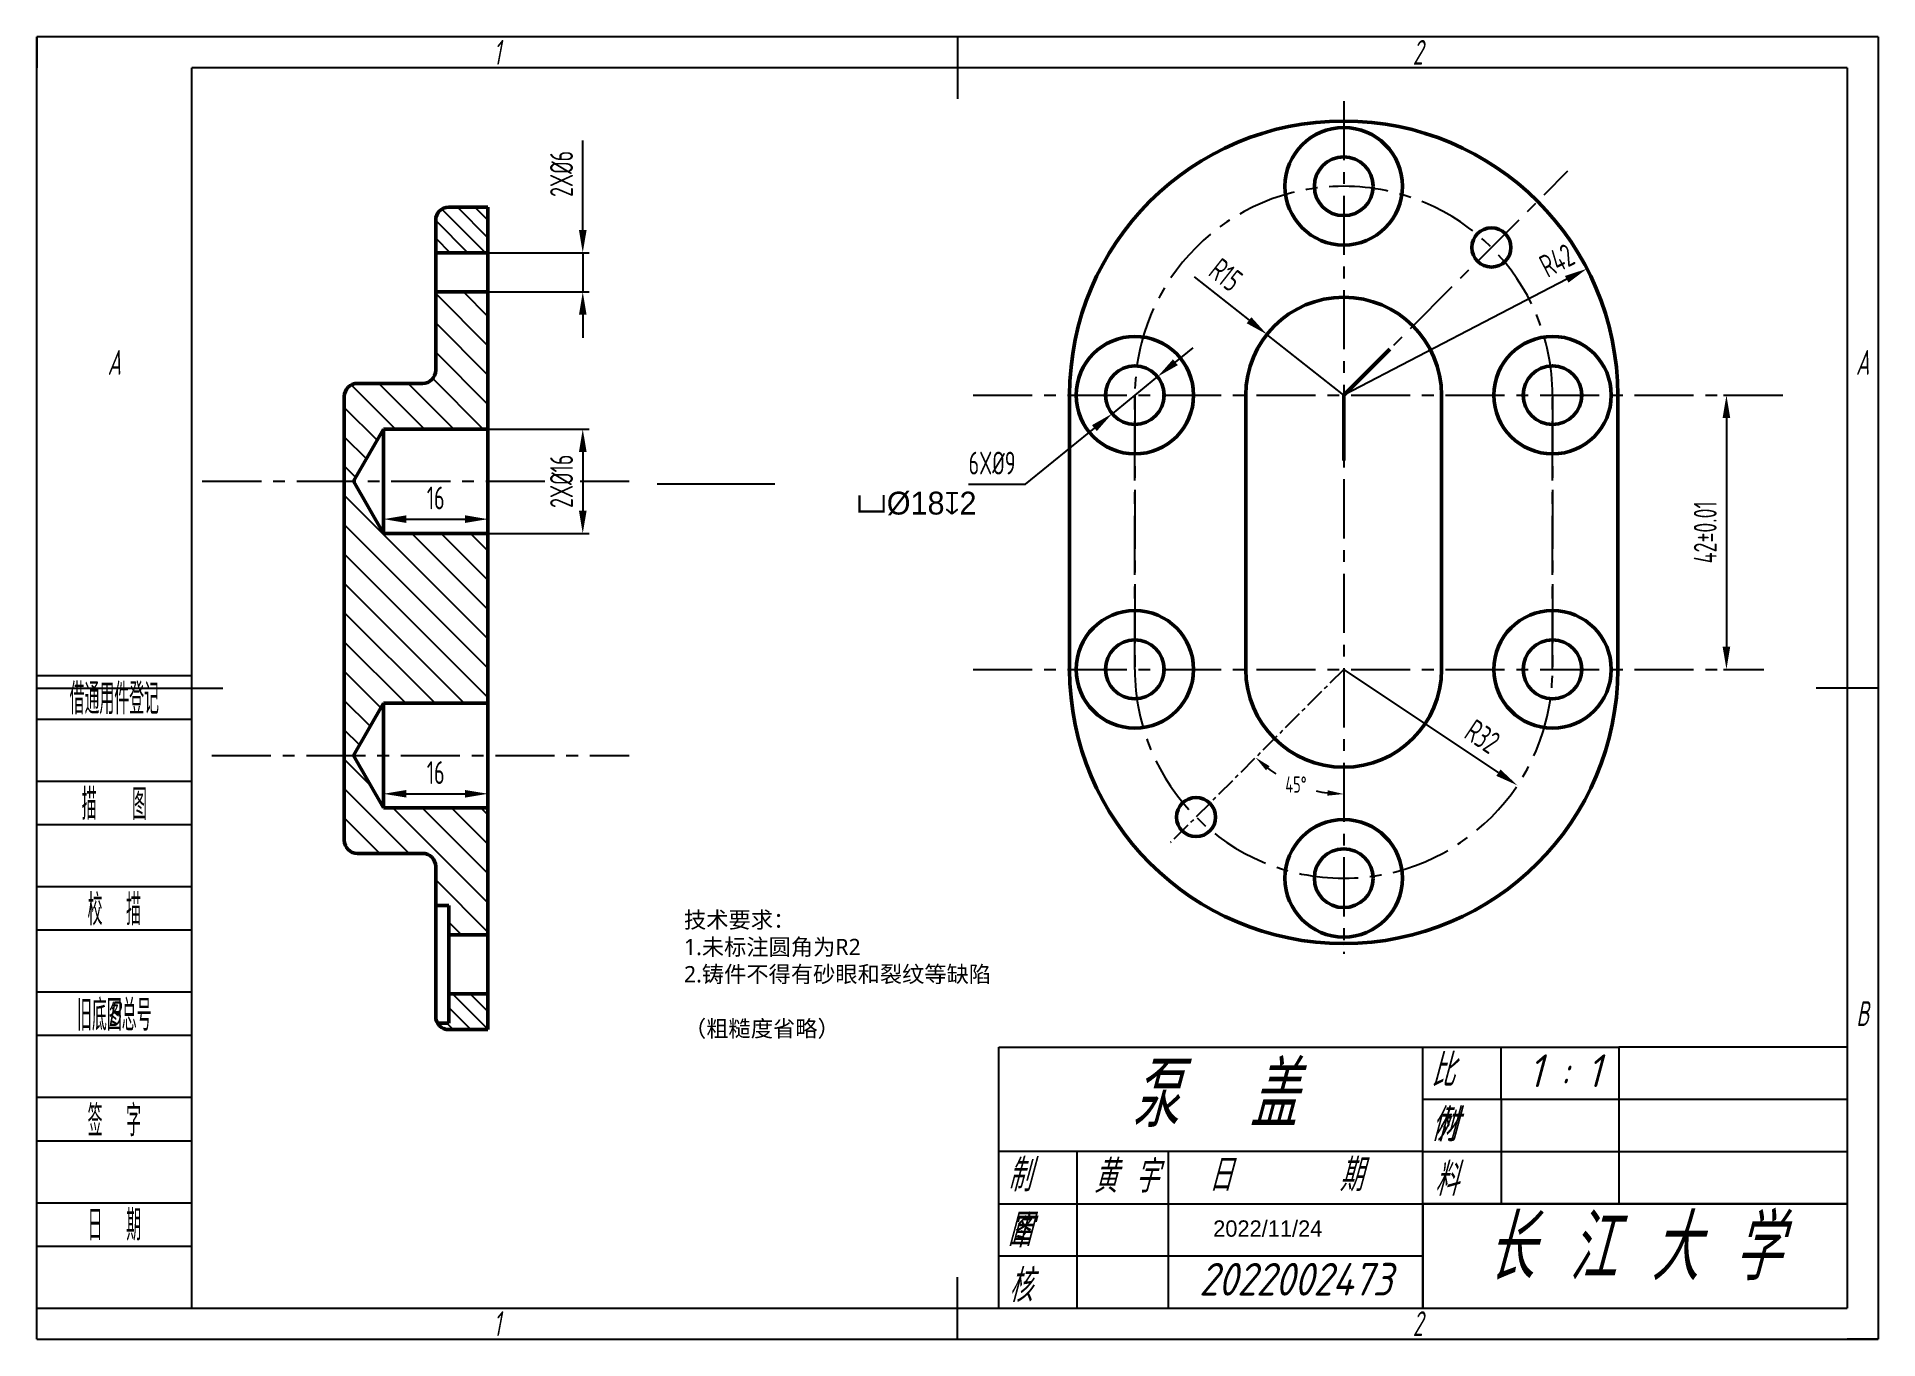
# Model space of a CAD drawing. Header units: millimetres. Extents: x 207 to 489, y 137 to 337.
import ezdxf
from ezdxf.enums import TextEntityAlignment as Align

# ---------------------------------------------------------------- set-up
doc = ezdxf.new("R2010")
doc.units = ezdxf.units.MM
doc.header["$LTSCALE"] = 0.95
doc.linetypes.add('CENTER', pattern=[50.8, 31.75, -6.35, 6.35, -6.35])
for name, color, linetype in [('1轮廓实线层', 7, 'Continuous'), ('2细线层', 255, 'Continuous'), ('5剖面线层', 7, 'Continuous'), ('6文字层', 7, 'Continuous'), ('7标注层', 7, 'Continuous'), ('图框层', 7, 'Continuous')]:
    doc.layers.add(name, color=color, linetype=linetype)
for name, color, linetype, lineweight in [('实线', 7, 'Continuous', 50), ('总外框线', 7, 'Continuous', 30), ('点划线', 5, 'CENTER', 25), ('粗实线', 7, 'Continuous', 50), ('细实线', 7, 'Continuous', 25)]:
    doc.layers.add(name, color=color, linetype=linetype, lineweight=lineweight)
doc.styles.add('gdt', font='gdt.shx', dxfattribs={"bigfont": 'gbcbig.shx'})
doc.styles.add('PC_TEXTSTYLE', font='ISOCP.SHX', dxfattribs={"width": 0.707, "bigfont": 'GBCBIG.SHX'})
doc.styles.get("Standard").update_dxf_attribs({"font": 'gbeitc.shx', "bigfont": 'gbcbig.shx'})
doc.dimstyles.new('GB_ANGULAR', dxfattribs={"dimtxt": 3.5, "dimasz": 3.5, "dimexe": 1, "dimexo": 0, "dimgap": 1.5, "dimtad": 1, "dimtih": 1, "dimtoh": 1, "dimdsep": 46, "dimtxsty": 'PC_TEXTSTYLE', "dimcen": 0, "dimclrd": 256, "dimclrt": 3, "dimadec": 0, "dimazin": 2, "dimtp": 0.1, "dimtm": 0.1, "dimtfac": 0.71, "dimtdec": 3, "dimtmove": 0, "dimatfit": 3, "dimfxl": 1, "dimtfill": 1, "dimarcsym": 0})
doc.dimstyles.new('GB_LINEAR', dxfattribs={"dimtxt": 3.5, "dimasz": 3.5, "dimexe": 1, "dimexo": 0, "dimgap": 1.5, "dimtad": 1, "dimdsep": 46, "dimtxsty": 'PC_TEXTSTYLE', "dimcen": 0, "dimclrd": 256, "dimclrt": 3, "dimadec": 0, "dimazin": 2, "dimtp": 0.1, "dimtm": 0.1, "dimtfac": 0.71, "dimtdec": 3, "dimtmove": 0, "dimatfit": 3, "dimfxl": 1, "dimtfill": 1, "dimarcsym": 0})
doc.dimstyles.new('GB_RADIAL', dxfattribs={"dimtxt": 3.5, "dimasz": 3.5, "dimexe": 1, "dimexo": 0, "dimgap": 1.5, "dimtad": 1, "dimjust": 4, "dimdsep": 46, "dimtxsty": 'PC_TEXTSTYLE', "dimcen": 0, "dimclrd": 256, "dimclrt": 3, "dimadec": 0, "dimazin": 2, "dimtp": 0.1, "dimtm": 0.1, "dimtfac": 0.71, "dimtdec": 3, "dimtmove": 0, "dimatfit": 2, "dimfxl": 1, "dimtfill": 1, "dimarcsym": 0})

# ---------------------------------------------------------------- blocks, each defined once
blk = doc.blocks.new('*D3')
at = {"layer": '7标注层', "lineweight": -2}
blk.add_line((441.57, 299.69), (407.4, 281.94), dxfattribs=at)
at = {"layer": 'Defpoints', "color": 0}
blk.add_point((407.4, 281.94), dxfattribs=at)
at = {"layer": '7标注层', "insert": (440.07, 302.58), "char_height": 3.5, "attachment_point": 5, "rotation": 27.458, "style": 'PC_TEXTSTYLE', "bg_fill": 3, "box_fill_scale": 1.1, "bg_fill_color": 257, "bg_fill_transparency": 0}
blk.add_mtext('R42', dxfattribs=at)
at = {"layer": '7标注层'}
blk.add_solid([(441.84, 299.18), (441.3, 300.21), (444.67, 301.31)], dxfattribs=at)
at = {"layer": 'Defpoints', "color": 0}
blk.add_point((444.67, 301.31), dxfattribs=at)
blk = doc.blocks.new('*D4')
at = {"layer": '7标注层', "lineweight": -2}
for p, q in [((384.5, 300.06), (392.89, 293.42)), ((407.4, 281.94), (395.64, 291.25))]:
    blk.add_line(p, q, dxfattribs=at)
at = {"layer": '7标注层'}
blk.add_solid([(392.53, 292.96), (393.26, 293.88), (395.64, 291.25)], dxfattribs=at)
at = {"layer": 'Defpoints', "color": 0}
for p in [(395.64, 291.25), (407.4, 281.94)]:
    blk.add_point(p, dxfattribs=at)
at = {"layer": '7标注层', "insert": (389.34, 300.37), "char_height": 3.5, "attachment_point": 5, "rotation": 321.6521, "style": 'PC_TEXTSTYLE', "bg_fill": 3, "box_fill_scale": 1.1, "bg_fill_color": 257, "bg_fill_transparency": 0}
blk.add_mtext('R15', dxfattribs=at)
blk = doc.blocks.new('*D5')
at = {"layer": '7标注层', "lineweight": -2}
blk.add_line((431.11, 224.12), (407.4, 239.94), dxfattribs=at)
at = {"layer": '7标注层'}
blk.add_solid([(430.78, 223.63), (431.43, 224.6), (434.02, 222.17)], dxfattribs=at)
at = {"layer": 'Defpoints', "color": 0}
for p in [(407.4, 239.94), (434.02, 222.17)]:
    blk.add_point(p, dxfattribs=at)
at = {"layer": '7标注层', "insert": (428.66, 229.66), "char_height": 3.5, "attachment_point": 5, "rotation": 326.2723, "style": 'PC_TEXTSTYLE', "bg_fill": 3, "box_fill_scale": 1.1, "bg_fill_color": 257, "bg_fill_transparency": 0}
blk.add_mtext('R32', dxfattribs=at)
blk = doc.blocks.new('*D6')
at = {"layer": '7标注层', "lineweight": -2}
for start, end in [(232.5053, 237.0086), (257.2408, 262.4947)]:
    blk.add_arc((407.4, 239.94), 19.1, start, end, dxfattribs=at)
at = {"layer": '7标注层'}
for points in [[(396.05, 225.1), (395.5, 224.47), (393.9, 226.44)], [(404.88, 220.59), (404.94, 221.42), (407.4, 220.84)]]:
    blk.add_solid(points, dxfattribs=at)
at = {"layer": 'Defpoints', "color": 0}
for p in [(407.4, 326.97), (407.4, 239.94), (380.86, 213.4), (407.4, 196.35)]:
    blk.add_point(p, dxfattribs=at)
at = {"layer": '7标注层', "insert": (400.09, 222.3), "char_height": 2.5, "attachment_point": 5, "style": 'PC_TEXTSTYLE', "bg_fill": 3, "box_fill_scale": 1.1, "bg_fill_color": 257, "bg_fill_transparency": 0}
blk.add_mtext('45%%d', dxfattribs=at)
at = {"layer": 'Defpoints', "color": 0}
blk.add_point((397.85, 223.4), dxfattribs=at)
blk = doc.blocks.new('*D7')
at = {"layer": '7标注层', "lineweight": -2}
for p, q in [((381.61, 286.99), (384.32, 289.2)), ((378.89, 284.78), (371.91, 279.1)), ((358.62, 268.29), (369.2, 276.89)), ((349.93, 268.29), (358.62, 268.29))]:
    blk.add_line(p, q, dxfattribs=at)
at = {"layer": '7标注层'}
for points in [[(381.24, 287.44), (381.98, 286.54), (378.89, 284.78)], [(369.57, 276.44), (368.83, 277.35), (371.91, 279.1)]]:
    blk.add_solid(points, dxfattribs=at)
at = {"layer": 'Defpoints', "color": 0}
for p in [(378.89, 284.78), (371.91, 279.1)]:
    blk.add_point(p, dxfattribs=at)
at = {"layer": '7标注层', "insert": (353.52, 271.54), "char_height": 3.5, "attachment_point": 5, "style": 'PC_TEXTSTYLE', "bg_fill": 3, "box_fill_scale": 1.1, "bg_fill_color": 257, "bg_fill_transparency": 0}
blk.add_mtext('6X%%c9', dxfattribs=at)
blk = doc.blocks.new('*D8')
at = {"layer": '7标注层', "lineweight": -2}
for p, q in [((290.8, 307.25), (290.8, 320.93)), ((290.8, 303.75), (290.8, 297.75)), ((290.8, 294.25), (290.8, 290.75))]:
    blk.add_line(p, q, dxfattribs=at)
at = {"layer": '7标注层', "color": 0, "lineweight": -2}
for p, q in [((274.33, 303.75), (291.8, 303.75)), ((274.33, 297.75), (291.8, 297.75))]:
    blk.add_line(p, q, dxfattribs=at)
at = {"layer": '7标注层'}
for points in [[(290.22, 307.25), (291.39, 307.25), (290.8, 303.75)], [(291.39, 294.25), (290.22, 294.25), (290.8, 297.75)]]:
    blk.add_solid(points, dxfattribs=at)
at = {"layer": 'Defpoints', "color": 0}
for p in [(274.33, 303.75), (274.33, 297.75), (290.8, 297.75)]:
    blk.add_point(p, dxfattribs=at)
at = {"layer": '7标注层', "insert": (287.55, 315.84), "char_height": 3.5, "attachment_point": 5, "rotation": 90, "style": 'PC_TEXTSTYLE', "bg_fill": 3, "box_fill_scale": 1.1, "bg_fill_color": 257, "bg_fill_transparency": 0}
blk.add_mtext('2X%%C6', dxfattribs=at)
blk = doc.blocks.new('*D9')
at = {"layer": '7标注层', "color": 0, "lineweight": -2}
for p, q in [((260.27, 263.66), (260.27, 261.95)), ((276.27, 263.66), (276.27, 261.95))]:
    blk.add_line(p, q, dxfattribs=at)
at = {"layer": '7标注层', "lineweight": -2}
blk.add_line((263.77, 262.95), (272.77, 262.95), dxfattribs=at)
at = {"layer": '7标注层'}
for points in [[(263.77, 263.54), (263.77, 262.37), (260.27, 262.95)], [(272.77, 262.37), (272.77, 263.54), (276.27, 262.95)]]:
    blk.add_solid(points, dxfattribs=at)
at = {"layer": 'Defpoints', "color": 0}
for p in [(260.27, 263.66), (276.27, 263.66), (276.27, 262.95)]:
    blk.add_point(p, dxfattribs=at)
at = {"layer": '7标注层', "insert": (268.27, 266.2), "char_height": 3.5, "attachment_point": 5, "style": 'PC_TEXTSTYLE', "bg_fill": 3, "box_fill_scale": 1.1, "bg_fill_color": 257, "bg_fill_transparency": 0}
blk.add_mtext('16', dxfattribs=at)
blk = doc.blocks.new('*D10')
at = {"layer": '7标注层', "color": 0, "lineweight": -2}
for p, q in [((260.27, 231.84), (260.27, 219.88)), ((276.27, 231.84), (276.27, 219.88))]:
    blk.add_line(p, q, dxfattribs=at)
at = {"layer": '7标注层', "lineweight": -2}
blk.add_line((263.77, 220.88), (272.77, 220.88), dxfattribs=at)
at = {"layer": '7标注层'}
for points in [[(263.77, 221.46), (263.77, 220.3), (260.27, 220.88)], [(272.77, 220.3), (272.77, 221.46), (276.27, 220.88)]]:
    blk.add_solid(points, dxfattribs=at)
at = {"layer": 'Defpoints', "color": 0}
for p in [(260.27, 231.84), (276.27, 231.84), (276.27, 220.88)]:
    blk.add_point(p, dxfattribs=at)
at = {"layer": '7标注层', "insert": (268.27, 224.13), "char_height": 3.5, "attachment_point": 5, "style": 'PC_TEXTSTYLE', "bg_fill": 3, "box_fill_scale": 1.1, "bg_fill_color": 257, "bg_fill_transparency": 0}
blk.add_mtext('16', dxfattribs=at)
blk = doc.blocks.new('*D11')
at = {"layer": '7标注层', "color": 0, "lineweight": -2}
for p, q in [((276.27, 276.75), (291.8, 276.75)), ((276.27, 260.75), (291.8, 260.75))]:
    blk.add_line(p, q, dxfattribs=at)
at = {"layer": '7标注层', "lineweight": -2}
blk.add_line((290.8, 273.25), (290.8, 264.25), dxfattribs=at)
at = {"layer": '7标注层'}
for points in [[(291.39, 273.25), (290.22, 273.25), (290.8, 276.75)], [(290.22, 264.25), (291.39, 264.25), (290.8, 260.75)]]:
    blk.add_solid(points, dxfattribs=at)
at = {"layer": 'Defpoints', "color": 0}
for p in [(276.27, 276.75), (276.27, 260.75), (290.8, 260.75)]:
    blk.add_point(p, dxfattribs=at)
at = {"layer": '7标注层', "insert": (287.55, 268.75), "char_height": 3.5, "attachment_point": 5, "rotation": 90, "style": 'PC_TEXTSTYLE', "bg_fill": 3, "box_fill_scale": 1.1, "bg_fill_color": 257, "bg_fill_transparency": 0}
blk.add_mtext('2X%%C16', dxfattribs=at)
blk = doc.blocks.new('*D16')
at = {"layer": '7标注层', "color": 0, "lineweight": -2}
for p, q in [((465.62, 281.94), (467.05, 281.94)), ((465.62, 239.94), (467.05, 239.94))]:
    blk.add_line(p, q, dxfattribs=at)
at = {"layer": '7标注层', "lineweight": -2}
blk.add_line((466.05, 278.44), (466.05, 243.44), dxfattribs=at)
at = {"layer": '7标注层'}
for points in [[(466.63, 278.44), (465.46, 278.44), (466.05, 281.94)], [(465.46, 243.44), (466.63, 243.44), (466.05, 239.94)]]:
    blk.add_solid(points, dxfattribs=at)
at = {"layer": 'Defpoints', "color": 0}
for p in [(465.62, 281.94), (465.62, 239.94), (466.05, 239.94)]:
    blk.add_point(p, dxfattribs=at)
at = {"layer": '7标注层', "insert": (462.8, 260.94), "char_height": 3.5, "attachment_point": 5, "rotation": 90, "style": 'PC_TEXTSTYLE', "bg_fill": 3, "box_fill_scale": 1.1, "bg_fill_color": 257, "bg_fill_transparency": 0}
blk.add_mtext('42±0.01', dxfattribs=at)
blk = doc.blocks.new('ZwmFrameMain_A4^_^分区图框^_^landscape')
at = {"layer": '1轮廓实线层'}
for p, q in [((123.5, 205), (123.5, 195)), ((0, 0), (0, 200)), ((267, 200), (0, 200)), ((267, 200), (267, 0)), ((-25, 100), (5, 100)), ((272, 100), (262, 100)), ((123.5, -5), (123.5, 5)), ((0, 0), (267, 0))]:
    blk.add_line(p, q, dxfattribs=at)
at = {"layer": '2细线层'}
for p, q in [((-25, -5), (-25, 205)), ((272, 205), (-25, 205)), ((-25, 205), (-25, 200)), ((123.5, 205), (123.5, 200)), ((272, 205), (272, -5)), ((-25, 100), (0, 100)), ((272, 100), (267, 100)), ((-25, -5), (-25, 0)), ((123.5, -5), (123.5, 0)), ((-25, -5), (272, -5)), ((-25, -5), (0, -5)), ((272, -5), (267, -5))]:
    blk.add_line(p, q, dxfattribs=at)
at = {"layer": '6文字层', "width": 0.707}
for s, p in [('1', (49.25, 202.5)), ('2', (197.75, 202.5)), ('A', (-12.5, 152.5)), ('A', (269.5, 152.5)), ('B', (-12.5, 47.5)), ('B', (269.5, 47.5)), ('1', (49.25, -2.5)), ('2', (197.75, -2.5))]:
    blk.add_text(s, height=4, dxfattribs=at).set_placement(p, align=Align.MIDDLE)
blk = doc.blocks.new('ZwmFrameMain_附加栏')
at = {"layer": '2细线层'}
for p, q in [((-25, 102), (0, 102)), ((-25, 95), (0, 95)), ((-25, 85), (0, 85)), ((-25, 78), (0, 78)), ((-25, 68), (0, 68)), ((-25, 61), (0, 61)), ((-25, 51), (0, 51)), ((-25, 44), (0, 44)), ((-25, 34), (0, 34)), ((-25, 27), (0, 27)), ((-25, 17), (0, 17)), ((-25, 10), (0, 10)), ((-25, 0), (0, 0))]:
    blk.add_line(p, q, dxfattribs=at)
at = {"layer": '6文字层', "color": 3, "style": 'PC_TEXTSTYLE'}
for s, width, p in [('借通用件登记', 0.667, (-12.5, 98.5)), ('描   图', 0.6667, (-12.5, 81.5)), ('校  描', 0.667, (-12.5, 64.5)), ('旧底图总号', 0.667, (-12.5, 47.5)), ('签  字', 0.667, (-12.5, 30.5)), ('日  期', 0.667, (-12.49, 13.6))]:
    blk.add_text(s, height=5, dxfattribs=dict(at, width=width)).set_placement(p, align=Align.MIDDLE)
at = {"layer": '6文字层', "style": 'PC_TEXTSTYLE'}
for tag, width, p, p2 in [('借通用件登记', 0.671328, (-23.44, 86.36), (-1.25, 86.36)), ('描图', 2.120922, (-23.44, 69.36), (-1.25, 69.36)), ('校图', 2.149976, (-23.75, 52.06), (-1.25, 52.06)), ('旧底图总号', 0.761452, (-22.84, 35.67), (-1.86, 35.67)), ('签字', 2.026939, (-23.14, 18.37), (-1.56, 18.37)), ('日期', 1.89999, (-22.84, 1.37), (-2.17, 1.37))]:
    blk.add_attdef(tag, text='', height=5, dxfattribs=dict(at, width=width)).set_placement(p, p2, align=Align.FIT)

msp = doc.modelspace()

# ---------------------------------------------------------------- hatches: boundary and pattern name
at = {"layer": '5剖面线层'}
h = msp.add_hatch(dxfattribs=at)
h.set_pattern_fill('ANSI31', scale=0.6, angle=90)
h.set_pattern_definition([(135, (268.266, 184.75), (-1.347038, -1.347038), [])])
h.paths.add_polyline_path([(268.266, 303.75), (276.266, 303.75), (276.266, 310.75), (270.266, 310.75, 0.4142136), (268.266, 308.75)])
h.paths.add_polyline_path([(268.534, 185.75, 0.2679492), (270.266, 184.75), (276.266, 184.75), (276.266, 190.25), (270.266, 190.25), (270.266, 185.75)])
h = msp.add_hatch(dxfattribs=at)
h.set_pattern_fill('ANSI31', angle=90)
h.set_pattern_definition([(135, (254.266, 199.25), (-2.24506, -2.24506), [])])
h.paths.add_polyline_path([(254.266, 268.75), (255.647, 268.75), (260.266, 260.75), (276.266, 260.75), (276.266, 234.75), (260.266, 234.75), (255.647, 226.75), (254.266, 226.75), (254.266, 247.75)])
h.paths.add_polyline_path([(254.266, 268.75), (254.266, 281.75, -0.4142136), (256.266, 283.75), (266.266, 283.75, 0.4142136), (268.266, 285.75), (268.266, 297.75), (276.266, 297.75), (276.266, 276.75), (260.266, 276.75), (255.647, 268.75)])
h.paths.add_polyline_path([(254.266, 226.75), (255.647, 226.75), (260.266, 218.75), (276.266, 218.75), (276.266, 199.25), (270.266, 199.25), (270.266, 203.75), (268.266, 203.75), (268.266, 209.75, 0.4142136), (266.266, 211.75), (256.266, 211.75, -0.4142136), (254.266, 213.75)])

# ---------------------------------------------------------------- linework, layer by layer
at = {"layer": '1轮廓实线层', "color": 7}
msp.add_line((354.548, 142.085), (354.548, 174.085), dxfattribs=at)
at = {"layer": '7标注层', "color": 7}
msp.add_line((320.219, 268.287), (302.186, 268.287), dxfattribs=at)
at = {"layer": '实线', "color": 7, "lineweight": -3}
for p, q in [((419.548, 174.085), (419.548, 182.085)), ((431.548, 174.085), (431.548, 182.085)), ((449.548, 182.085), (449.548, 174.085)), ((449.548, 174.085), (484.548, 174.085)), ((419.548, 166.085), (354.548, 166.085)), ((366.548, 158.085), (366.548, 166.085)), ((380.548, 158.085), (380.548, 166.085)), ((449.548, 166.085), (484.548, 166.085))]:
    msp.add_line(p, q, dxfattribs=at)
at = {"layer": '总外框线', "color": 7, "lineweight": -3}
for p, q in [((354.548, 174.085), (354.548, 182.085)), ((354.548, 182.085), (419.548, 182.085)), ((419.548, 182.085), (431.548, 182.085)), ((431.548, 182.085), (449.548, 182.085)), ((484.548, 182.085), (449.548, 182.085))]:
    msp.add_line(p, q, dxfattribs=at)
at = {"layer": '点划线', "color": 7, "ltscale": 0.3}
for p, q in [((407.403, 326.971), (407.403, 196.349)), ((350.62, 281.941), (474.708, 281.941)), ((375.403, 281.941), (375.403, 239.941)), ((375.403, 239.941), (375.403, 281.941)), ((439.403, 281.941), (439.403, 239.941)), ((439.403, 239.941), (439.403, 281.941)), ((232.507, 268.75), (297.912, 268.75)), ((350.62, 239.941), (471.77, 239.941)), ((233.976, 226.75), (297.912, 226.75))]:
    msp.add_line(p, q, dxfattribs=at)
for centre, start, end in [((407.403, 281.941), 0, 180), ((407.403, 239.941), 180, 0)]:
    msp.add_arc(centre, 32, start, end, dxfattribs=at)
at = {"layer": '粗实线', "color": 7}
for p, q in [((276.266, 310.75), (270.266, 310.75)), ((276.266, 310.75), (276.266, 184.75)), ((276.266, 184.75), (276.266, 310.75)), ((268.266, 308.75), (268.266, 285.75)), ((276.266, 305.25), (276.266, 296.25)), ((268.266, 297.75), (268.266, 303.75)), ((276.266, 303.75), (268.266, 303.75)), ((276.266, 297.75), (276.266, 303.75)), ((268.266, 297.75), (276.266, 297.75)), ((266.266, 283.75), (256.266, 283.75)), ((254.266, 281.75), (254.266, 247.75)), ((365.403, 281.941), (365.403, 260.941)), ((392.403, 281.941), (392.403, 260.941)), ((422.403, 281.941), (422.403, 260.941)), ((449.403, 281.941), (449.403, 260.941)), ((255.647, 268.75), (260.266, 276.75)), ((276.266, 276.75), (260.266, 276.75)), ((260.266, 276.75), (260.266, 260.75)), ((276.266, 260.75), (276.266, 276.75)), ((260.266, 260.75), (255.647, 268.75)), ((260.266, 260.75), (276.266, 260.75)), ((365.403, 239.941), (365.403, 260.941)), ((392.403, 260.941), (392.403, 260.941)), ((392.403, 239.941), (392.403, 260.941)), ((422.403, 239.941), (422.403, 260.941)), ((449.403, 239.941), (449.403, 260.941)), ((254.266, 213.75), (254.266, 247.75)), ((260.266, 234.75), (255.647, 226.75)), ((260.266, 218.75), (260.266, 234.75)), ((260.266, 234.75), (276.266, 234.75)), ((255.647, 226.75), (260.266, 218.75)), ((276.266, 218.75), (260.266, 218.75)), ((266.266, 211.75), (256.266, 211.75)), ((268.266, 186.75), (268.266, 209.75)), ((270.266, 203.75), (268.266, 203.75)), ((270.266, 185.75), (270.266, 203.75)), ((276.266, 199.25), (270.266, 199.25)), ((276.266, 190.25), (276.266, 199.25)), ((276.266, 190.25), (270.266, 190.25)), ((270.266, 185.75), (268.534, 185.75)), ((276.266, 184.75), (270.266, 184.75))]:
    msp.add_line(p, q, dxfattribs=at)
for centre, radius in [((407.403, 313.941), 9), ((407.403, 313.941), 4.5), ((430.031, 304.568), 3), ((375.403, 281.941), 9), ((439.403, 281.941), 9), ((375.403, 281.941), 4.5), ((439.403, 281.941), 4.5), ((375.403, 239.941), 9), ((439.403, 239.941), 9), ((375.403, 239.941), 4.5), ((439.403, 239.941), 4.5), ((384.776, 217.313), 3), ((407.403, 207.941), 9), ((407.403, 207.941), 4.5)]:
    msp.add_circle(centre, radius, dxfattribs=at)
for centre, radius, start, end in [((407.403, 281.941), 42, 0, 180), ((407.403, 281.941), 42, 0, 180), ((270.266, 308.75), 2, 90, 180), ((407.403, 281.941), 15, 0, 180), ((266.266, 285.75), 2, 270, 0), ((256.266, 281.75), 2, 90, 180), ((407.403, 239.941), 42, 180, 0), ((407.403, 239.941), 15, 180, 0), ((256.266, 213.75), 2, 180, 270), ((266.266, 209.75), 2, 0, 90), ((270.266, 186.75), 2, 180, 270)]:
    msp.add_arc(centre, radius, start, end, dxfattribs=at)
at = {"layer": '细实线', "color": 7}
for p, q in [((419.548, 166.085), (419.548, 174.085)), ((419.548, 174.085), (431.548, 174.085)), ((431.548, 174.085), (449.548, 174.085)), ((431.548, 174.085), (431.548, 166.085)), ((449.548, 174.085), (449.548, 158.085)), ((419.548, 142.085), (419.548, 166.085)), ((419.548, 166.085), (431.548, 166.085)), ((431.548, 166.085), (449.548, 166.085)), ((431.548, 166.085), (431.548, 158.085)), ((354.548, 150.085), (354.548, 158.085)), ((354.548, 158.085), (484.548, 158.085)), ((366.548, 150.085), (366.548, 158.085)), ((380.548, 150.085), (380.548, 158.085)), ((484.548, 158.085), (419.548, 158.085)), ((419.548, 158.085), (419.548, 142.085)), ((354.548, 142.085), (354.548, 150.085)), ((354.548, 150.085), (366.548, 150.085)), ((366.548, 142.085), (366.548, 150.085)), ((366.548, 150.085), (380.548, 150.085)), ((380.548, 142.085), (380.548, 150.085)), ((380.548, 150.085), (419.548, 150.085))]:
    msp.add_line(p, q, dxfattribs=at)

# ---------------------------------------------------------------- block references
at = {"layer": '图框层', "color": 7, "xscale": 0.95, "yscale": 0.95, "zscale": 0.95}
msp.add_blockref('ZwmFrameMain_附加栏', (230.898, 142.085), dxfattribs=at)

# ---------------------------------------------------------------- texts
at = {"layer": '6文字层', "color": 7, "char_height": 2.5, "attachment_point": 1, "style": 'gdt'}
for s, width, insert in [('{\\fMicrosoft YaHei UI|b0|i0|c134|p34;技术要求：\\P1.未标注圆角为R2\\P2.铸件不得有砂眼和裂纹等缺陷\\P\\P（粗糙度省略）}', 90.79249, (306.311, 202.827)), ('\\A1;2022/11/24', 39, (387.399, 155.531))]:
    msp.add_mtext_dynamic_manual_height_columns(s, width=width, gutter_width=12.5, heights=[0], dxfattribs=dict(at, insert=insert))
at = {"layer": '实线', "color": 7, "lineweight": -3, "char_height": 5, "attachment_point": 1}
for s, width, insert in [('1 : 1', 13.21302, (435.727, 180.959)), ('黄 宇', 10, (369.053, 164.769))]:
    msp.add_mtext_dynamic_manual_height_columns(s, width=width, gutter_width=12.5, heights=[0], dxfattribs=dict(at, insert=insert))
at = {"layer": '细实线', "color": 7, "attachment_point": 1}
for s, width, heights, insert, char_height in [('泵  盖', 45.14198, [11.984], (374.801, 179.82), 10), ('比 例', 8.79142, [0], (420.756, 181.016), 5), ('材 料', 8.79142, [0], (421.302, 172.64), 5), ('制 图', 8.79142, [0], (355.883, 164.955), 5), ('日^I期', 23.47244, [6.453], (386.68, 164.992), 5), ('审 核', 8.79142, [0], (356.037, 156.368), 5), ('长 江 大 学', 45.14198, [11.984], (429.188, 156.346), 10), ('2022002473', 23.47244, [6.453], (385.238, 149.012), 5)]:
    msp.add_mtext_dynamic_manual_height_columns(s, width=width, gutter_width=12.5, heights=heights, dxfattribs=dict(at, insert=insert, char_height=char_height))

# ---------------------------------------------------------------- next in the draw order: dimensions: what is measured, and where the dimension line sits
at = {"layer": '7标注层', "color": 7}
for base, p1, p2, text, picture, middle in [((290.802, 297.75), (274.331, 303.75), (274.331, 297.75), '2X%%C6', '*D8', (290.802, 315.839)), ((466.047, 239.941), (465.62, 281.941), (465.62, 239.941), '42±0.01', '*D16', (466.047, 260.941))]:
    dim = msp.add_linear_dim(base=base, p1=p1, p2=p2, angle=90, text=text, dimstyle='GB_LINEAR', override={"dimscale": 1, "dimgap": 1.5, "dimtad": 1, "dimjust": 0, "dimdec": 2, "dimlfac": 1, "dimse1": 0, "dimse2": 0, "dimsd1": 0, "dimsd2": 0, "dimclrd": 256, "dimclre": 0, "dimclrt": 256, "dimtofl": 1, "dimtvp": 0.1}, dxfattribs=at)
    dim.commit()
    dim.dimension.update_dxf_attribs({"geometry": picture, "text_midpoint": middle, "dimtype": 160})
for center, mpoint, picture, middle in [((407.403, 281.941), (444.672, 301.307), '*D3', (441.567, 299.693)), ((407.403, 239.941), (434.017, 222.173), '*D5', (426.855, 226.954))]:
    dim = msp.add_radius_dim(center=center, mpoint=mpoint, dimstyle='GB_RADIAL', override={"dimscale": 1, "dimgap": 1.5, "dimtad": 1, "dimjust": 4, "dimtih": 0, "dimtoh": 0, "dimdec": 2, "dimlfac": 1, "dimse1": 0, "dimse2": 0, "dimsd1": 0, "dimsd2": 0, "dimclrt": 256, "dimtix": 0, "dimtofl": 1, "dimatfit": 0, "dimtvp": 0.1}, dxfattribs=at)
    dim.commit()
    dim.dimension.update_dxf_attribs({"geometry": picture, "text_midpoint": middle, "dimtype": 164})
dim = msp.add_linear_dim(base=(276.266, 262.952), p1=(260.266, 263.659), p2=(276.266, 263.659), dimstyle='GB_LINEAR', override={"dimscale": 1, "dimgap": 1.5, "dimtad": 1, "dimjust": 0, "dimdec": 2, "dimlfac": 1, "dimse1": 0, "dimse2": 0, "dimsd1": 0, "dimsd2": 0, "dimclrd": 256, "dimclre": 0, "dimclrt": 256, "dimtofl": 1, "dimtvp": 0.1}, dxfattribs=at)
dim.commit()
dim.dimension.update_dxf_attribs({"geometry": '*D9', "text_midpoint": (268.266, 266.202)})
dim = msp.add_linear_dim(base=(276.266, 220.879), p1=(260.266, 231.841), p2=(276.266, 231.841), dimstyle='GB_LINEAR', override={"dimscale": 1, "dimgap": 1.5, "dimtad": 1, "dimjust": 0, "dimdec": 2, "dimlfac": 1, "dimse1": 0, "dimse2": 0, "dimsd1": 0, "dimsd2": 0, "dimclrd": 256, "dimclre": 0, "dimclrt": 256, "dimtofl": 1, "dimtvp": 0.1}, dxfattribs=at)
dim.commit()
dim.dimension.update_dxf_attribs({"geometry": '*D10', "text_midpoint": (268.266, 220.879), "dimtype": 160})

# ---------------------------------------------------------------- next in the draw order: linework, layer by layer
at = {"layer": '点划线', "color": 7, "ltscale": 0.1}
msp.add_line((407.403, 239.941), (380.859, 213.396), dxfattribs=at)

# ---------------------------------------------------------------- next in the draw order: dimensions: what is measured, and where the dimension line sits
at = {"layer": '7标注层', "color": 7}
dim = msp.add_radius_dim(center=(407.403, 281.941), mpoint=(395.639, 291.247), dimstyle='GB_RADIAL', override={"dimscale": 1, "dimgap": 1.5, "dimtad": 1, "dimjust": 4, "dimtih": 0, "dimtoh": 0, "dimdec": 2, "dimlfac": 1, "dimse1": 0, "dimse2": 0, "dimsd1": 0, "dimsd2": 0, "dimclrt": 256, "dimtix": 0, "dimtofl": 1, "dimatfit": 0, "dimtvp": 0.1}, dxfattribs=at)
dim.commit()
dim.dimension.update_dxf_attribs({"geometry": '*D4', "text_midpoint": (387.324, 297.826), "dimtype": 164})
dim = msp.add_linear_dim(base=(290.802, 260.75), p1=(276.266, 276.75), p2=(276.266, 260.75), angle=90, text='2X%%C16', dimstyle='GB_LINEAR', override={"dimscale": 1, "dimgap": 1.5, "dimtad": 1, "dimjust": 0, "dimdec": 2, "dimlfac": 1, "dimse1": 0, "dimse2": 0, "dimsd1": 0, "dimsd2": 0, "dimclrd": 256, "dimclre": 0, "dimclrt": 256, "dimtofl": 1, "dimtvp": 0.1}, dxfattribs=at)
dim.commit()
dim.dimension.update_dxf_attribs({"geometry": '*D11', "text_midpoint": (287.552, 268.75)})

# ---------------------------------------------------------------- next in the draw order: dimensions: what is measured, and where the dimension line sits
dim = msp.add_angular_dim_2l(base=(397.854, 223.401), line1=((407.403, 239.941), (380.859, 213.396)), line2=((407.403, 326.971), (407.403, 196.349)), dimstyle='GB_ANGULAR', override={"dimscale": 1, "dimtxt": 2.5, "dimasz": 2.5, "dimgap": 1.5, "dimtad": 1, "dimjust": 0, "dimse1": 0, "dimse2": 0, "dimsd1": 0, "dimsd2": 0, "dimclrt": 256, "dimadec": 2, "dimtofl": 1, "dimtvp": 0.1}, dxfattribs=at)
dim.commit()
dim.dimension.update_dxf_attribs({"geometry": '*D6', "text_midpoint": (400.094, 222.296)})

# ---------------------------------------------------------------- next in the draw order: linework, layer by layer
at = {"layer": '点划线', "color": 7, "ltscale": 0.3}
msp.add_line((407.403, 281.941), (441.753, 316.29), dxfattribs=at)
at = {"layer": '粗实线'}
for p, q in [((407.403, 281.941), (414.474, 289.012)), ((414.474, 289.012), (407.403, 281.941)), ((407.403, 281.941), (407.403, 271.941))]:
    msp.add_line(p, q, dxfattribs=at)

# ---------------------------------------------------------------- next in the draw order: dimensions: what is measured, and where the dimension line sits
at = {"layer": '7标注层', "color": 7}
dim = msp.add_diameter_dim_2p(p1=(378.894, 284.78), p2=(371.912, 279.101), text='6X%%c9', dimstyle='GB_ANGULAR', override={"dimscale": 1, "dimsah": 1, "dimsd2": 0, "dimclrt": 256}, dxfattribs=at)
dim.commit()
dim.dimension.update_dxf_attribs({"geometry": '*D7', "text_midpoint": (353.524, 268.287), "dimtype": 163})

# ---------------------------------------------------------------- next in the draw order: block references
at = {"layer": '图框层', "color": 7, "xscale": 0.95, "yscale": 0.95, "zscale": 0.95}
msp.add_blockref('ZwmFrameMain_A4^_^分区图框^_^landscape', (230.898, 142.085), dxfattribs=at)

# ---------------------------------------------------------------- next in the draw order: texts
at = {"layer": '6文字层', "color": 7, "style": 'gdt'}
msp.add_text('v%%c18x2', height=3.5, dxfattribs=at).set_placement((332.724, 263.657))

doc.saveas('drawing.dxf')
